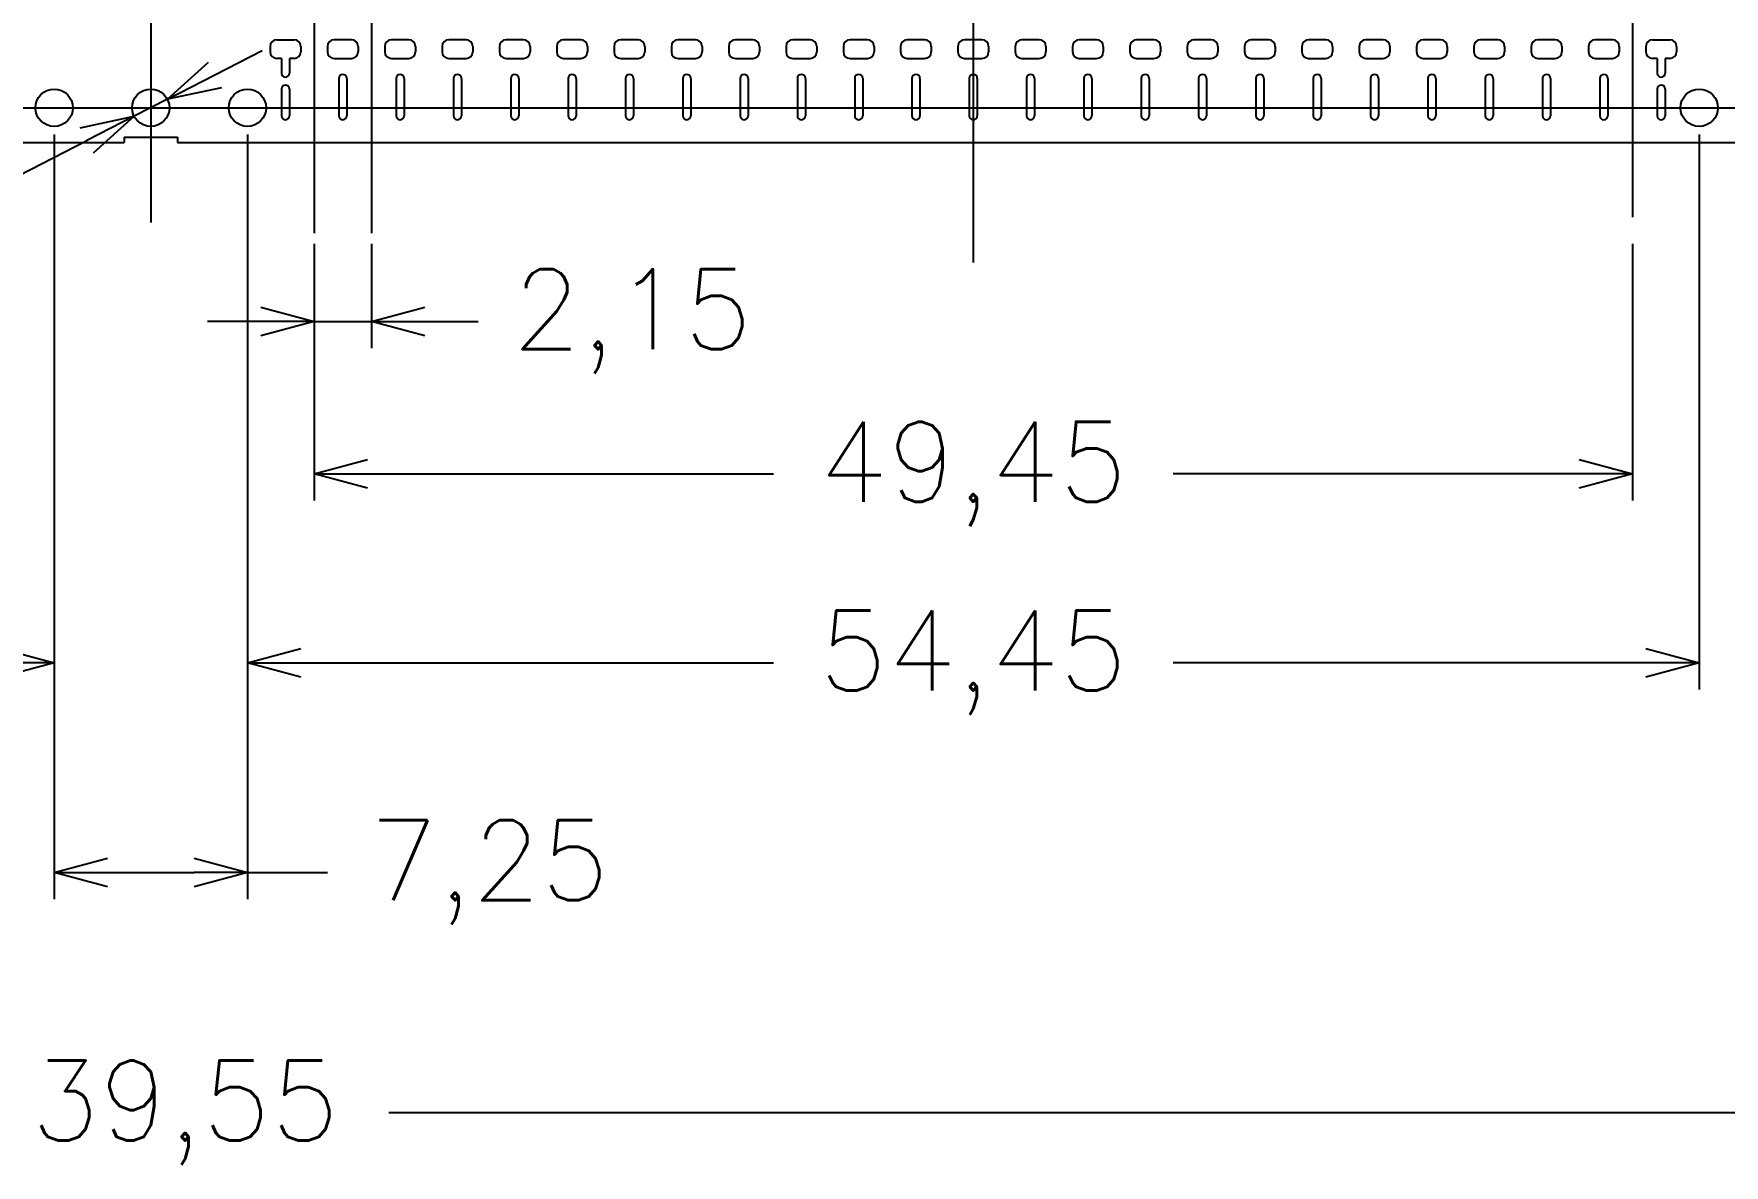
# Model space of a CAD drawing. Header units: millimetres. Extents: x -992 to 1678, y 128 to 1331.
# Drawn here: x -784.3 to -720.9, y 1168.8 to 1211.2 of the extents above; entities that cross this region are included whole.
import ezdxf

# ---------------------------------------------------------------- set-up
doc = ezdxf.new("R2010")
doc.units = ezdxf.units.MM
doc.header["$PDMODE"] = 3
doc.header["$PDSIZE"] = -1
doc.linetypes.add('CENTER', pattern=[10.16, 6.35, -1.27, 1.27, -1.27])
doc.layers.get('DEFPOINTS').update_dxf_attribs({"color": 10})
for name, color, linetype in [('1', 3, 'Continuous'), ('CEN', 8, 'CENTER'), ('DIM', 7, 'Continuous')]:
    doc.layers.add(name, color=color, linetype=linetype)
doc.styles.add('SIMPLEX', font='simplex')
doc.styles.get("Standard").update_dxf_attribs({"font": 'txt.shx', "bigfont": 'chineset.shx'})
doc.dimstyles.new('ISO-25', dxfattribs={"dimtxt": 2.5, "dimasz": 2.5, "dimexe": 1.25, "dimexo": 0.625, "dimtad": 1, "dimtxsty": 'Standard', "dimcen": 2.5, "dimadec": 0, "dimazin": 0, "dimtfac": 1, "dimtmove": 0, "dimatfit": 3, "dimfxl": 1, "dimarcsym": 0})

# ---------------------------------------------------------------- blocks, each defined once
blk = doc.blocks.new('_OPEN30')
at = {"color": 0, "linetype": 'ByBlock'}
for p, q in [((-1, 0.268), (0, 0)), ((0, 0), (-1, -0.268)), ((0, 0), (-1, 0))]:
    blk.add_line(p, q, dxfattribs=at)
blk = doc.blocks.new('*D97')
at = {"layer": 'DEFPOINTS', "color": 0, "transparency": 16777216}
for p in [(-838.024, 1208.444), (-783.574, 1208.444), (-783.574, 1187.624)]:
    blk.add_point(p, dxfattribs=at)
at = {"layer": 'DIM', "color": 0, "lineweight": -2, "transparency": 16777216}
for p, q in [((-838.024, 1207.444), (-838.024, 1186.624)), ((-783.574, 1207.444), (-783.574, 1186.624)), ((-836.024, 1187.624), (-818.299, 1187.624)), ((-785.574, 1187.624), (-803.299, 1187.624))]:
    blk.add_line(p, q, dxfattribs=at)
at = {"layer": 'DIM', "color": 0, "lineweight": -2, "transparency": 16777216, "xscale": 2, "yscale": 2, "zscale": 2, "rotation": 180}
blk.add_blockref('_OPEN30', (-838.024, 1187.624), dxfattribs=at)
at = {"layer": 'DIM', "color": 0, "lineweight": -2, "transparency": 16777216, "xscale": 2, "yscale": 2, "zscale": 2}
blk.add_blockref('_OPEN30', (-783.574, 1187.624), dxfattribs=at)
at = {"layer": 'DIM', "color": 0, "transparency": 16777216, "insert": (-810.799, 1187.624), "char_height": 3, "attachment_point": 5, "style": 'SIMPLEX'}
blk.add_mtext('54,45', dxfattribs=at)
blk = doc.blocks.new('*D98')
at = {"layer": 'DEFPOINTS', "color": 0, "transparency": 16777216}
for p in [(-776.324, 1208.444), (-721.874, 1208.444), (-721.874, 1187.624)]:
    blk.add_point(p, dxfattribs=at)
at = {"layer": 'DIM', "color": 0, "lineweight": -2, "transparency": 16777216}
for p, q in [((-776.324, 1207.444), (-776.324, 1186.624)), ((-721.874, 1207.444), (-721.874, 1186.624)), ((-774.324, 1187.624), (-756.599, 1187.624)), ((-723.874, 1187.624), (-741.599, 1187.624))]:
    blk.add_line(p, q, dxfattribs=at)
at = {"layer": 'DIM', "color": 0, "lineweight": -2, "transparency": 16777216, "xscale": 2, "yscale": 2, "zscale": 2, "rotation": 180}
blk.add_blockref('_OPEN30', (-776.324, 1187.624), dxfattribs=at)
at = {"layer": 'DIM', "color": 0, "lineweight": -2, "transparency": 16777216, "xscale": 2, "yscale": 2, "zscale": 2}
blk.add_blockref('_OPEN30', (-721.874, 1187.624), dxfattribs=at)
at = {"layer": 'DIM', "color": 0, "transparency": 16777216, "insert": (-749.099, 1187.624), "char_height": 3, "attachment_point": 5, "style": 'SIMPLEX'}
blk.add_mtext('54,45', dxfattribs=at)
blk = doc.blocks.new('*D99')
at = {"layer": 'DEFPOINTS', "color": 0, "transparency": 16777216}
for p in [(-783.574, 1208.444), (-776.324, 1208.444), (-776.324, 1179.76)]:
    blk.add_point(p, dxfattribs=at)
at = {"layer": 'DIM', "color": 0, "lineweight": -2, "transparency": 16777216}
for p, q in [((-783.574, 1207.444), (-783.574, 1178.76)), ((-776.324, 1207.444), (-776.324, 1178.76)), ((-781.574, 1179.76), (-778.324, 1179.76)), ((-776.324, 1179.76), (-773.324, 1179.76))]:
    blk.add_line(p, q, dxfattribs=at)
at = {"layer": 'DIM', "color": 0, "lineweight": -2, "transparency": 16777216, "xscale": 2, "yscale": 2, "zscale": 2, "rotation": 180}
blk.add_blockref('_OPEN30', (-783.574, 1179.76), dxfattribs=at)
at = {"layer": 'DIM', "color": 0, "lineweight": -2, "transparency": 16777216, "xscale": 2, "yscale": 2, "zscale": 2}
blk.add_blockref('_OPEN30', (-776.324, 1179.76), dxfattribs=at)
at = {"layer": 'DIM', "color": 0, "transparency": 16777216, "insert": (-767.252, 1179.76), "char_height": 3, "attachment_point": 5, "style": 'SIMPLEX'}
blk.add_mtext('7,25', dxfattribs=at)
blk = doc.blocks.new('*D107')
at = {"layer": 'DEFPOINTS', "color": 0, "transparency": 16777216}
for p in [(-773.824, 1204.344), (-771.674, 1204.344), (-771.674, 1200.43)]:
    blk.add_point(p, dxfattribs=at)
at = {"layer": 'DIM', "color": 0, "lineweight": -2, "transparency": 16777216}
for p, q in [((-773.824, 1203.344), (-773.824, 1199.43)), ((-771.674, 1203.344), (-771.674, 1199.43)), ((-775.824, 1200.43), (-777.824, 1200.43)), ((-773.824, 1200.43), (-771.674, 1200.43)), ((-769.674, 1200.43), (-767.674, 1200.43))]:
    blk.add_line(p, q, dxfattribs=at)
at = {"layer": 'DIM', "color": 0, "lineweight": -2, "transparency": 16777216, "xscale": 2, "yscale": 2, "zscale": 2}
blk.add_blockref('_OPEN30', (-773.824, 1200.43), dxfattribs=at)
at = {"layer": 'DIM', "color": 0, "lineweight": -2, "transparency": 16777216, "xscale": 2, "yscale": 2, "zscale": 2, "rotation": 180}
blk.add_blockref('_OPEN30', (-771.674, 1200.43), dxfattribs=at)
at = {"layer": 'DIM', "color": 0, "transparency": 16777216, "insert": (-761.888, 1200.43), "char_height": 3, "attachment_point": 5, "style": 'SIMPLEX'}
blk.add_mtext('2,15', dxfattribs=at)
blk = doc.blocks.new('*D108')
at = {"layer": 'DEFPOINTS', "color": 0, "transparency": 16777216}
for p in [(-773.824, 1204.344), (-724.374, 1204.344), (-724.374, 1194.711)]:
    blk.add_point(p, dxfattribs=at)
at = {"layer": 'DIM', "color": 0, "lineweight": -2, "transparency": 16777216}
for p, q in [((-773.824, 1203.344), (-773.824, 1193.711)), ((-724.374, 1203.344), (-724.374, 1193.711)), ((-771.824, 1194.711), (-756.599, 1194.711)), ((-726.374, 1194.711), (-741.599, 1194.711))]:
    blk.add_line(p, q, dxfattribs=at)
at = {"layer": 'DIM', "color": 0, "lineweight": -2, "transparency": 16777216, "xscale": 2, "yscale": 2, "zscale": 2, "rotation": 180}
blk.add_blockref('_OPEN30', (-773.824, 1194.711), dxfattribs=at)
at = {"layer": 'DIM', "color": 0, "lineweight": -2, "transparency": 16777216, "xscale": 2, "yscale": 2, "zscale": 2}
blk.add_blockref('_OPEN30', (-724.374, 1194.711), dxfattribs=at)
at = {"layer": 'DIM', "color": 0, "transparency": 16777216, "insert": (-749.099, 1194.711), "char_height": 3, "attachment_point": 5, "style": 'SIMPLEX'}
blk.add_mtext('49,45', dxfattribs=at)
blk = doc.blocks.new('*D122')
at = {"layer": 'DEFPOINTS', "color": 0, "transparency": 16777216}
for p in [(-899.724, 1208.444), (-660.174, 1208.444), (-899.724, 1170.747)]:
    blk.add_point(p, dxfattribs=at)
at = {"layer": 'DIM', "color": 0, "lineweight": -2, "transparency": 16777216}
for p, q in [((-899.724, 1207.444), (-899.724, 1169.747)), ((-660.174, 1207.444), (-660.174, 1169.747)), ((-897.724, 1170.747), (-788.877, 1170.747)), ((-662.174, 1170.747), (-771.02, 1170.747))]:
    blk.add_line(p, q, dxfattribs=at)
at = {"layer": 'DIM', "color": 0, "lineweight": -2, "transparency": 16777216, "xscale": 2, "yscale": 2, "zscale": 2, "rotation": 180}
blk.add_blockref('_OPEN30', (-899.724, 1170.747), dxfattribs=at)
at = {"layer": 'DIM', "color": 0, "lineweight": -2, "transparency": 16777216, "xscale": 2, "yscale": 2, "zscale": 2}
blk.add_blockref('_OPEN30', (-660.174, 1170.747), dxfattribs=at)
at = {"layer": 'DIM', "color": 0, "transparency": 16777216, "insert": (-779.949, 1170.747), "char_height": 3, "attachment_point": 5, "style": 'SIMPLEX'}
blk.add_mtext('239,55', dxfattribs=at)
blk = doc.blocks.new('*D127')
at = {"layer": 'DEFPOINTS', "color": 0, "transparency": 16777216}
for p in [(-779.326, 1208.763), (-780.572, 1208.125)]:
    blk.add_point(p, dxfattribs=at)
at = {"layer": 'DIM', "color": 0, "lineweight": -2, "transparency": 16777216}
for p, q in [((-777.546, 1209.675), (-775.766, 1210.587)), ((-779.326, 1208.763), (-780.572, 1208.125)), ((-790.221, 1203.182), (-782.352, 1207.213))]:
    blk.add_line(p, q, dxfattribs=at)
at = {"layer": 'DIM', "color": 0, "lineweight": -2, "transparency": 16777216, "xscale": 2, "yscale": 2, "zscale": 2}
for p, rotation in [((-779.326, 1208.763), 207.1251494536326), ((-780.572, 1208.125), 27.12514945363258)]:
    blk.add_blockref('_OPEN30', p, dxfattribs=dict(at, rotation=rotation))
at = {"layer": 'DIM', "color": 0, "transparency": 16777216, "insert": (-802.681, 1196.799), "char_height": 3, "attachment_point": 5, "rotation": 27.12515, "style": 'SIMPLEX'}
blk.add_mtext('∅1,4±0,035', dxfattribs=at)

msp = doc.modelspace()

# ---------------------------------------------------------------- linework, layer by layer
at = {"layer": '1', "linetype": 'ByBlock'}
for p, q in [((-775.2236804, 1210.99394821), (-774.5736804, 1210.99394821)), ((-772.4236804, 1210.99394821), (-773.0736804, 1210.99394821)), ((-770.2736804, 1210.99394821), (-770.9236804, 1210.99394821)), ((-768.1236804, 1210.99394821), (-768.7736804, 1210.99394821)), ((-765.9736804, 1210.99394821), (-766.6236804, 1210.99394821)), ((-763.8236804, 1210.99394821), (-764.4736804, 1210.99394821)), ((-761.6736804, 1210.99394821), (-762.3236804, 1210.99394821)), ((-759.5236804, 1210.99394821), (-760.1736804, 1210.99394821)), ((-757.3736804, 1210.99394821), (-758.0236804, 1210.99394821)), ((-755.2236804, 1210.99394821), (-755.8736804, 1210.99394821)), ((-753.0736804, 1210.99394821), (-753.7236804, 1210.99394821)), ((-750.9236804, 1210.99394821), (-751.5736804, 1210.99394821)), ((-748.7736804, 1210.99394821), (-749.4236804, 1210.99394821)), ((-746.6236804, 1210.99394821), (-747.2736804, 1210.99394821)), ((-744.4736804, 1210.99394821), (-745.1236804, 1210.99394821)), ((-742.3236804, 1210.99394821), (-742.9736804, 1210.99394821)), ((-740.1736804, 1210.99394821), (-740.8236804, 1210.99394821)), ((-738.0236804, 1210.99394821), (-738.6736804, 1210.99394821)), ((-735.8736804, 1210.99394821), (-736.5236804, 1210.99394821)), ((-733.7236804, 1210.99394821), (-734.3736804, 1210.99394821)), ((-731.5736804, 1210.99394821), (-732.2236804, 1210.99394821)), ((-729.4236804, 1210.99394821), (-730.0736804, 1210.99394821)), ((-727.2736804, 1210.99394821), (-727.9236804, 1210.99394821)), ((-725.1236804, 1210.99394821), (-725.7736804, 1210.99394821)), ((-723.6236804, 1210.99394821), (-722.9736804, 1210.99394821)), ((-775.4736804, 1210.74394821), (-775.4736804, 1210.54394821)), ((-774.3236804, 1210.74394821), (-774.3236804, 1210.54394821)), ((-773.3236804, 1210.74394821), (-773.3236804, 1210.54394821)), ((-772.1736804, 1210.74394821), (-772.1736804, 1210.54394821)), ((-771.1736804, 1210.74394821), (-771.1736804, 1210.54394821)), ((-770.0236804, 1210.74394821), (-770.0236804, 1210.54394821)), ((-769.0236804, 1210.74394821), (-769.0236804, 1210.54394821)), ((-767.8736804, 1210.74394821), (-767.8736804, 1210.54394821)), ((-766.8736804, 1210.74394821), (-766.8736804, 1210.54394821)), ((-765.7236804, 1210.74394821), (-765.7236804, 1210.54394821)), ((-764.7236804, 1210.74394821), (-764.7236804, 1210.54394821)), ((-763.5736804, 1210.74394821), (-763.5736804, 1210.54394821)), ((-762.5736804, 1210.74394821), (-762.5736804, 1210.54394821)), ((-761.4236804, 1210.74394821), (-761.4236804, 1210.54394821)), ((-760.4236804, 1210.74394821), (-760.4236804, 1210.54394821)), ((-759.2736804, 1210.74394821), (-759.2736804, 1210.54394821)), ((-758.2736804, 1210.74394821), (-758.2736804, 1210.54394821)), ((-757.1236804, 1210.74394821), (-757.1236804, 1210.54394821)), ((-756.1236804, 1210.74394821), (-756.1236804, 1210.54394821)), ((-754.9736804, 1210.74394821), (-754.9736804, 1210.54394821)), ((-753.9736804, 1210.74394821), (-753.9736804, 1210.54394821)), ((-752.8236804, 1210.74394821), (-752.8236804, 1210.54394821)), ((-751.8236804, 1210.74394821), (-751.8236804, 1210.54394821)), ((-750.6736804, 1210.74394821), (-750.6736804, 1210.54394821)), ((-749.6736804, 1210.74394821), (-749.6736804, 1210.54394821)), ((-748.5236804, 1210.74394821), (-748.5236804, 1210.54394821)), ((-747.5236804, 1210.74394821), (-747.5236804, 1210.54394821)), ((-746.3736804, 1210.74394821), (-746.3736804, 1210.54394821)), ((-745.3736804, 1210.74394821), (-745.3736804, 1210.54394821)), ((-744.2236804, 1210.74394821), (-744.2236804, 1210.54394821)), ((-743.2236804, 1210.74394821), (-743.2236804, 1210.54394821)), ((-742.0736804, 1210.74394821), (-742.0736804, 1210.54394821)), ((-741.0736804, 1210.74394821), (-741.0736804, 1210.54394821)), ((-739.9236804, 1210.74394821), (-739.9236804, 1210.54394821)), ((-738.9236804, 1210.74394821), (-738.9236804, 1210.54394821)), ((-737.7736804, 1210.74394821), (-737.7736804, 1210.54394821)), ((-736.7736804, 1210.74394821), (-736.7736804, 1210.54394821)), ((-735.6236804, 1210.74394821), (-735.6236804, 1210.54394821)), ((-734.6236804, 1210.74394821), (-734.6236804, 1210.54394821)), ((-733.4736804, 1210.74394821), (-733.4736804, 1210.54394821)), ((-732.4736804, 1210.74394821), (-732.4736804, 1210.54394821)), ((-731.3236804, 1210.74394821), (-731.3236804, 1210.54394821)), ((-730.3236804, 1210.74394821), (-730.3236804, 1210.54394821)), ((-729.1736804, 1210.74394821), (-729.1736804, 1210.54394821)), ((-728.1736804, 1210.74394821), (-728.1736804, 1210.54394821)), ((-727.0236804, 1210.74394821), (-727.0236804, 1210.54394821)), ((-726.0236804, 1210.74394821), (-726.0236804, 1210.54394821)), ((-724.8736804, 1210.74394821), (-724.8736804, 1210.54394821)), ((-723.8736804, 1210.74394821), (-723.8736804, 1210.54394821)), ((-722.7236804, 1210.74394821), (-722.7236804, 1210.54394821)), ((-810.7986804, 1207.14394821), (-780.9486804, 1207.14394821)), ((-778.9486804, 1207.14394821), (-749.0986804, 1207.14394821)), ((-749.0986804, 1207.14394821), (-719.2486804, 1207.14394821))]:
    msp.add_line(p, q, dxfattribs=at)
at = {"layer": '1'}
for p, q in [((-775.0486804, 1210.29394821), (-775.2236804, 1210.29394821)), ((-775.0486804, 1210.29394821), (-775.0486804, 1209.74394821)), ((-774.5736804, 1210.29394821), (-774.7486804, 1210.29394821)), ((-774.7486804, 1210.29394821), (-774.7486804, 1209.74394821)), ((-773.0736804, 1210.29394821), (-772.4236804, 1210.29394821)), ((-770.9236804, 1210.29394821), (-770.2736804, 1210.29394821)), ((-768.7736804, 1210.29394821), (-768.1236804, 1210.29394821)), ((-766.6236804, 1210.29394821), (-765.9736804, 1210.29394821)), ((-764.4736804, 1210.29394821), (-763.8236804, 1210.29394821)), ((-762.3236804, 1210.29394821), (-761.6736804, 1210.29394821)), ((-760.1736804, 1210.29394821), (-759.5236804, 1210.29394821)), ((-758.0236804, 1210.29394821), (-757.3736804, 1210.29394821)), ((-755.8736804, 1210.29394821), (-755.2236804, 1210.29394821)), ((-753.7236804, 1210.29394821), (-753.0736804, 1210.29394821)), ((-751.5736804, 1210.29394821), (-750.9236804, 1210.29394821)), ((-749.4236804, 1210.29394821), (-748.7736804, 1210.29394821)), ((-747.2736804, 1210.29394821), (-746.6236804, 1210.29394821)), ((-745.1236804, 1210.29394821), (-744.4736804, 1210.29394821)), ((-742.9736804, 1210.29394821), (-742.3236804, 1210.29394821)), ((-740.8236804, 1210.29394821), (-740.1736804, 1210.29394821)), ((-738.6736804, 1210.29394821), (-738.0236804, 1210.29394821)), ((-736.5236804, 1210.29394821), (-735.8736804, 1210.29394821)), ((-734.3736804, 1210.29394821), (-733.7236804, 1210.29394821)), ((-732.2236804, 1210.29394821), (-731.5736804, 1210.29394821)), ((-730.0736804, 1210.29394821), (-729.4236804, 1210.29394821)), ((-727.9236804, 1210.29394821), (-727.2736804, 1210.29394821)), ((-725.7736804, 1210.29394821), (-725.1236804, 1210.29394821)), ((-723.4486804, 1210.29394821), (-723.6236804, 1210.29394821)), ((-723.4486804, 1210.29394821), (-723.4486804, 1209.74394821)), ((-722.9736804, 1210.29394821), (-723.1486804, 1210.29394821)), ((-723.1486804, 1210.29394821), (-723.1486804, 1209.74394821)), ((-775.0486804, 1209.14394821), (-775.0486804, 1208.14394821)), ((-774.7486804, 1209.14394821), (-774.7486804, 1208.14394821)), ((-772.8986804, 1209.54394821), (-772.8986804, 1208.14394821)), ((-772.5986804, 1209.54394821), (-772.5986804, 1208.14394821)), ((-770.7486804, 1209.54394821), (-770.7486804, 1208.14394821)), ((-770.4486804, 1209.54394821), (-770.4486804, 1208.14394821)), ((-768.5986804, 1209.54394821), (-768.5986804, 1208.14394821)), ((-768.2986804, 1209.54394821), (-768.2986804, 1208.14394821)), ((-766.4486804, 1209.54394821), (-766.4486804, 1208.14394821)), ((-766.1486804, 1209.54394821), (-766.1486804, 1208.14394821)), ((-764.2986804, 1209.54394821), (-764.2986804, 1208.14394821)), ((-763.9986804, 1209.54394821), (-763.9986804, 1208.14394821)), ((-762.1486804, 1209.54394821), (-762.1486804, 1208.14394821)), ((-761.8486804, 1209.54394821), (-761.8486804, 1208.14394821)), ((-759.9986804, 1209.54394821), (-759.9986804, 1208.14394821)), ((-759.6986804, 1209.54394821), (-759.6986804, 1208.14394821)), ((-757.8486804, 1209.54394821), (-757.8486804, 1208.14394821)), ((-757.5486804, 1209.54394821), (-757.5486804, 1208.14394821)), ((-755.6986804, 1209.54394821), (-755.6986804, 1208.14394821)), ((-755.3986804, 1209.54394821), (-755.3986804, 1208.14394821)), ((-753.5486804, 1209.54394821), (-753.5486804, 1208.14394821)), ((-753.2486804, 1209.54394821), (-753.2486804, 1208.14394821)), ((-751.3986804, 1209.54394821), (-751.3986804, 1208.14394821)), ((-751.0986804, 1209.54394821), (-751.0986804, 1208.14394821)), ((-749.2486804, 1209.54394821), (-749.2486804, 1208.14394821)), ((-748.9486804, 1209.54394821), (-748.9486804, 1208.14394821)), ((-747.0986804, 1209.54394821), (-747.0986804, 1208.14394821)), ((-746.7986804, 1209.54394821), (-746.7986804, 1208.14394821)), ((-744.9486804, 1209.54394821), (-744.9486804, 1208.14394821)), ((-744.6486804, 1209.54394821), (-744.6486804, 1208.14394821)), ((-742.7986804, 1209.54394821), (-742.7986804, 1208.14394821)), ((-742.4986804, 1209.54394821), (-742.4986804, 1208.14394821)), ((-740.6486804, 1209.54394821), (-740.6486804, 1208.14394821)), ((-740.3486804, 1209.54394821), (-740.3486804, 1208.14394821)), ((-738.4986804, 1209.54394821), (-738.4986804, 1208.14394821)), ((-738.1986804, 1209.54394821), (-738.1986804, 1208.14394821)), ((-736.3486804, 1209.54394821), (-736.3486804, 1208.14394821)), ((-736.0486804, 1209.54394821), (-736.0486804, 1208.14394821)), ((-734.1986804, 1209.54394821), (-734.1986804, 1208.14394821)), ((-733.8986804, 1209.54394821), (-733.8986804, 1208.14394821)), ((-732.0486804, 1209.54394821), (-732.0486804, 1208.14394821)), ((-731.7486804, 1209.54394821), (-731.7486804, 1208.14394821)), ((-729.8986804, 1209.54394821), (-729.8986804, 1208.14394821)), ((-729.5986804, 1209.54394821), (-729.5986804, 1208.14394821)), ((-727.7486804, 1209.54394821), (-727.7486804, 1208.14394821)), ((-727.4486804, 1209.54394821), (-727.4486804, 1208.14394821)), ((-725.5986804, 1209.54394821), (-725.5986804, 1208.14394821)), ((-725.2986804, 1209.54394821), (-725.2986804, 1208.14394821)), ((-723.4486804, 1209.14394821), (-723.4486804, 1208.14394821)), ((-723.1486804, 1209.14394821), (-723.1486804, 1208.14394821)), ((-780.9486804, 1207.34394821), (-779.9486804, 1207.34394821)), ((-780.9486804, 1207.34394821), (-780.9486804, 1207.14394821)), ((-779.9486804, 1207.34394821), (-778.9486804, 1207.34394821)), ((-778.9486804, 1207.34394821), (-778.9486804, 1207.14394821))]:
    msp.add_line(p, q, dxfattribs=at)
for centre in [(-783.5736804, 1208.44394821), (-779.9486804, 1208.44394821), (-776.3236804, 1208.44394821), (-776.3236804, 1208.44394821), (-776.3236804, 1208.44394821), (-776.3236804, 1208.44394821), (-776.3236804, 1208.44394821), (-776.3236804, 1208.44394821), (-776.3236804, 1208.44394821), (-776.3236804, 1208.44394821), (-776.3236804, 1208.44394821), (-776.3236804, 1208.44394821), (-721.8736804, 1208.44394821)]:
    msp.add_circle(centre, 0.7, dxfattribs=at)
at = {"layer": '1', "linetype": 'ByBlock'}
for centre, start, end in [((-775.2236804, 1210.74394821), 90, 180), ((-774.5736804, 1210.74394821), 0, 90), ((-773.0736804, 1210.74394821), 90, 180), ((-772.4236804, 1210.74394821), 360, 90), ((-770.9236804, 1210.74394821), 90, 180), ((-770.2736804, 1210.74394821), 360, 90), ((-768.7736804, 1210.74394821), 90, 180), ((-768.1236804, 1210.74394821), 360, 90), ((-766.6236804, 1210.74394821), 90, 180), ((-765.9736804, 1210.74394821), 360, 90), ((-764.4736804, 1210.74394821), 90, 180), ((-763.8236804, 1210.74394821), 360, 90), ((-762.3236804, 1210.74394821), 90, 180), ((-761.6736804, 1210.74394821), 360, 90), ((-760.1736804, 1210.74394821), 90, 180), ((-759.5236804, 1210.74394821), 360, 90), ((-758.0236804, 1210.74394821), 90, 180), ((-757.3736804, 1210.74394821), 360, 90), ((-755.8736804, 1210.74394821), 90, 180), ((-755.2236804, 1210.74394821), 360, 90), ((-753.7236804, 1210.74394821), 90, 180), ((-753.0736804, 1210.74394821), 360, 90), ((-751.5736804, 1210.74394821), 90, 180), ((-750.9236804, 1210.74394821), 360, 90), ((-749.4236804, 1210.74394821), 90, 180), ((-748.7736804, 1210.74394821), 360, 90), ((-747.2736804, 1210.74394821), 90, 180), ((-746.6236804, 1210.74394821), 360, 90), ((-745.1236804, 1210.74394821), 90, 180), ((-744.4736804, 1210.74394821), 360, 90), ((-742.9736804, 1210.74394821), 90, 180), ((-742.3236804, 1210.74394821), 360, 90), ((-740.8236804, 1210.74394821), 90, 180), ((-740.1736804, 1210.74394821), 360, 90), ((-738.6736804, 1210.74394821), 90, 180), ((-738.0236804, 1210.74394821), 360, 90), ((-736.5236804, 1210.74394821), 90, 180), ((-735.8736804, 1210.74394821), 360, 90), ((-734.3736804, 1210.74394821), 90, 180), ((-733.7236804, 1210.74394821), 360, 90), ((-732.2236804, 1210.74394821), 90, 180), ((-731.5736804, 1210.74394821), 360, 90), ((-730.0736804, 1210.74394821), 90, 180), ((-729.4236804, 1210.74394821), 360, 90), ((-727.9236804, 1210.74394821), 90, 180), ((-727.2736804, 1210.74394821), 360, 90), ((-725.7736804, 1210.74394821), 90, 180), ((-725.1236804, 1210.74394821), 360, 90), ((-723.6236804, 1210.74394821), 90, 180), ((-722.9736804, 1210.74394821), 0, 90), ((-775.2236804, 1210.54394821), 180, 270), ((-774.5736804, 1210.54394821), 270, 0), ((-773.0736804, 1210.54394821), 180, 270), ((-772.4236804, 1210.54394821), 270, 360), ((-770.9236804, 1210.54394821), 180, 270), ((-770.2736804, 1210.54394821), 270, 360), ((-768.7736804, 1210.54394821), 180, 270), ((-768.1236804, 1210.54394821), 270, 360), ((-766.6236804, 1210.54394821), 180, 270), ((-765.9736804, 1210.54394821), 270, 360), ((-764.4736804, 1210.54394821), 180, 270), ((-763.8236804, 1210.54394821), 270, 360), ((-762.3236804, 1210.54394821), 180, 270), ((-761.6736804, 1210.54394821), 270, 360), ((-760.1736804, 1210.54394821), 180, 270), ((-759.5236804, 1210.54394821), 270, 360), ((-758.0236804, 1210.54394821), 180, 270), ((-757.3736804, 1210.54394821), 270, 360), ((-755.8736804, 1210.54394821), 180, 270), ((-755.2236804, 1210.54394821), 270, 360), ((-753.7236804, 1210.54394821), 180, 270), ((-753.0736804, 1210.54394821), 270, 360), ((-751.5736804, 1210.54394821), 180, 270), ((-750.9236804, 1210.54394821), 270, 360), ((-749.4236804, 1210.54394821), 180, 270), ((-748.7736804, 1210.54394821), 270, 360), ((-747.2736804, 1210.54394821), 180, 270), ((-746.6236804, 1210.54394821), 270, 360), ((-745.1236804, 1210.54394821), 180, 270), ((-744.4736804, 1210.54394821), 270, 360), ((-742.9736804, 1210.54394821), 180, 270), ((-742.3236804, 1210.54394821), 270, 360), ((-740.8236804, 1210.54394821), 180, 270), ((-740.1736804, 1210.54394821), 270, 360), ((-738.6736804, 1210.54394821), 180, 270), ((-738.0236804, 1210.54394821), 270, 360), ((-736.5236804, 1210.54394821), 180, 270), ((-735.8736804, 1210.54394821), 270, 360), ((-734.3736804, 1210.54394821), 180, 270), ((-733.7236804, 1210.54394821), 270, 360), ((-732.2236804, 1210.54394821), 180, 270), ((-731.5736804, 1210.54394821), 270, 360), ((-730.0736804, 1210.54394821), 180, 270), ((-729.4236804, 1210.54394821), 270, 360), ((-727.9236804, 1210.54394821), 180, 270), ((-727.2736804, 1210.54394821), 270, 360), ((-725.7736804, 1210.54394821), 180, 270), ((-725.1236804, 1210.54394821), 270, 360), ((-723.6236804, 1210.54394821), 180, 270), ((-722.9736804, 1210.54394821), 270, 0)]:
    msp.add_arc(centre, 0.25, start, end, dxfattribs=at)
at = {"layer": '1'}
for centre, start, end in [((-774.8986804, 1209.74394821), 180, 0), ((-772.7486804, 1209.54394821), 0, 180), ((-770.5986804, 1209.54394821), 0, 180), ((-768.4486804, 1209.54394821), 0, 180), ((-766.2986804, 1209.54394821), 0, 180), ((-764.1486804, 1209.54394821), 0, 180), ((-761.9986804, 1209.54394821), 0, 180), ((-759.8486804, 1209.54394821), 0, 180), ((-757.6986804, 1209.54394821), 0, 180), ((-755.5486804, 1209.54394821), 0, 180), ((-753.3986804, 1209.54394821), 0, 180), ((-751.2486804, 1209.54394821), 0, 180), ((-749.0986804, 1209.54394821), 0, 180), ((-746.9486804, 1209.54394821), 0, 180), ((-744.7986804, 1209.54394821), 0, 180), ((-742.6486804, 1209.54394821), 0, 180), ((-740.4986804, 1209.54394821), 0, 180), ((-738.3486804, 1209.54394821), 0, 180), ((-736.1986804, 1209.54394821), 0, 180), ((-734.0486804, 1209.54394821), 0, 180), ((-731.8986804, 1209.54394821), 0, 180), ((-729.7486804, 1209.54394821), 0, 180), ((-727.5986804, 1209.54394821), 0, 180), ((-725.4486804, 1209.54394821), 0, 180), ((-723.2986804, 1209.74394821), 180, 0), ((-774.8986804, 1209.14394821), 0, 180), ((-723.2986804, 1209.14394821), 0, 180), ((-774.8986804, 1208.14394821), 180, 0), ((-772.7486804, 1208.14394821), 180, 0), ((-770.5986804, 1208.14394821), 180, 0), ((-768.4486804, 1208.14394821), 180, 0), ((-766.2986804, 1208.14394821), 180, 0), ((-764.1486804, 1208.14394821), 180, 0), ((-761.9986804, 1208.14394821), 180, 0), ((-759.8486804, 1208.14394821), 180, 0), ((-757.6986804, 1208.14394821), 180, 0), ((-755.5486804, 1208.14394821), 180, 0), ((-753.3986804, 1208.14394821), 180, 0), ((-751.2486804, 1208.14394821), 180, 0), ((-749.0986804, 1208.14394821), 180, 0), ((-746.9486804, 1208.14394821), 180, 0), ((-744.7986804, 1208.14394821), 180, 0), ((-742.6486804, 1208.14394821), 180, 0), ((-740.4986804, 1208.14394821), 180, 0), ((-738.3486804, 1208.14394821), 180, 0), ((-736.1986804, 1208.14394821), 180, 0), ((-734.0486804, 1208.14394821), 180, 0), ((-731.8986804, 1208.14394821), 180, 0), ((-729.7486804, 1208.14394821), 180, 0), ((-727.5986804, 1208.14394821), 180, 0), ((-725.4486804, 1208.14394821), 180, 0), ((-723.2986804, 1208.14394821), 180, 0)]:
    msp.add_arc(centre, 0.15, start, end, dxfattribs=at)
at = {"layer": 'CEN', "linetype": 'ByBlock'}
for p, q in [((-773.8236804, 1270.54394821), (-773.8236804, 1204.34394821)), ((-773.8236804, 1270.54394821), (-773.8236804, 1203.74394821)), ((-773.8236804, 1270.54394821), (-773.8236804, 1204.34394821)), ((-771.6736804, 1270.54394821), (-771.6736804, 1204.34394821)), ((-771.6736804, 1270.54394821), (-771.6736804, 1203.74394821)), ((-771.6736804, 1270.54394821), (-771.6736804, 1204.34394821)), ((-749.0986804, 1270.64394821), (-749.0986804, 1203.64394821)), ((-749.0986804, 1270.64394821), (-749.0986804, 1203.64394821)), ((-749.0986804, 1270.64394821), (-749.0986804, 1203.64394821)), ((-724.3736804, 1270.54394821), (-724.3736804, 1204.34394821)), ((-724.3736804, 1270.54394821), (-724.3736804, 1204.34394821)), ((-724.3736804, 1270.54394821), (-724.3736804, 1204.34394821)), ((-779.9486804, 1270.14394821), (-779.9486804, 1204.14394821)), ((-779.9486804, 1270.14394821), (-779.9486804, 1204.14394821)), ((-749.0986804, 1269.64394821), (-749.0986804, 1202.64394821)), ((-904.7736804, 1208.44394821), (-656.1236804, 1208.44394821))]:
    msp.add_line(p, q, dxfattribs=at)

# ---------------------------------------------------------------- dimensions: what is measured, and where the dimension line sits
at = {"layer": 'DIM'}
dim = msp.add_diameter_dim_2p(p1=(-779.325671466, 1208.763103143), p2=(-780.571689332, 1208.124793284), dimstyle='ISO-25', override={"dimtxt": 3, "dimasz": 2, "dimexe": 1, "dimexo": 1, "dimgap": 1.5, "dimtad": 0, "dimdec": 8, "dimtxsty": 'SIMPLEX', "dimblk1": 'OPEN30', "dimblk2": 'OPEN30', "dimsah": 1, "dimtol": 1, "dimtp": 0.035, "dimtm": 0.035, "dimtfac": 1, "dimtdec": 8}, dxfattribs=at)
dim.commit()
dim.dimension.update_dxf_attribs({"geometry": '*D127', "text_midpoint": (-802.681080345, 1196.798597524), "dimtype": 163})
for base, p1, p2, picture, middle in [((-899.7236803994, 1170.7466517382), (-660.1736803994, 1208.4439482137), (-899.7236803994, 1208.4439482137), '*D122', (-779.9486803994, 1170.7466517382)), ((-783.5736803994, 1187.6235939516), (-838.0236803994, 1208.4439482137), (-783.5736803994, 1208.4439482137), '*D97', (-810.7986803994, 1187.6235939516)), ((-721.8736803994, 1187.6235939516), (-776.3236803994, 1208.4439482137), (-721.8736803994, 1208.4439482137), '*D98', (-749.0986803994, 1187.6235939516)), ((-771.6736804, 1200.43049756), (-773.8236804, 1204.34394821), (-771.6736804, 1204.34394821), '*D107', (-761.88796611, 1200.43049756)), ((-724.3736803994, 1194.7112516671), (-773.8236803994, 1204.3439482137), (-724.3736803994, 1204.3439482137), '*D108', (-749.0986803994, 1194.7112516671))]:
    dim = msp.add_linear_dim(base=base, p1=p1, p2=p2, dimstyle='ISO-25', override={"dimtxt": 3, "dimasz": 2, "dimexe": 1, "dimexo": 1, "dimgap": 1.5, "dimtad": 0, "dimdec": 8, "dimtxsty": 'SIMPLEX', "dimblk1": 'OPEN30', "dimblk2": 'OPEN30', "dimsah": 1, "dimtp": 0.05, "dimtm": 0.05, "dimtfac": 0.5, "dimtdec": 8}, dxfattribs=at)
    dim.commit()
    dim.dimension.update_dxf_attribs({"geometry": picture, "text_midpoint": middle})
dim = msp.add_linear_dim(base=(-776.3236803994, 1179.7598291759), p1=(-783.5736803994, 1208.4439482137), p2=(-776.3236803994, 1208.4439482137), dimstyle='ISO-25', override={"dimtxt": 3, "dimasz": 2, "dimexe": 1, "dimexo": 1, "dimgap": 1.5, "dimtad": 0, "dimdec": 8, "dimtxsty": 'SIMPLEX', "dimblk1": 'OPEN30', "dimblk2": 'OPEN30', "dimsah": 1, "dimtp": 0.05, "dimtm": 0.05, "dimtfac": 0.5, "dimtdec": 8}, dxfattribs=at)
dim.commit()
dim.dimension.update_dxf_attribs({"geometry": '*D99', "text_midpoint": (-767.2522518279, 1179.7598291759), "dimtype": 160})

doc.saveas('drawing.dxf')
